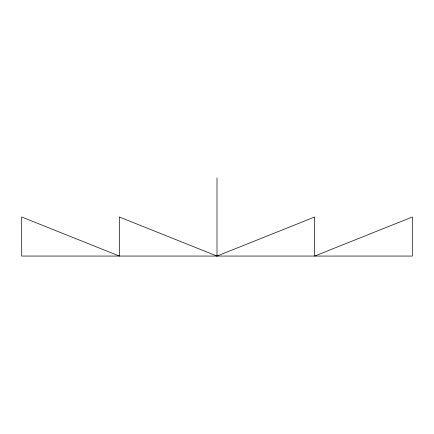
<?xml version="1.0" encoding="UTF-8"?>
<svg xmlns="http://www.w3.org/2000/svg" width="434" height="434" viewBox="0 0 434 434"><rect width="100%" height="100%" fill="white"/><g stroke="black" fill="none" stroke-linecap="round" stroke-linejoin="round"><path stroke-width="0.65" d="M217 256.06L314.65 217L314.65 256.06L412.3 217L412.3 256.06L21.7 256.06L21.7 217L119.35 256.06L119.35 217L217 256.06L217 177.94"/></g></svg>
